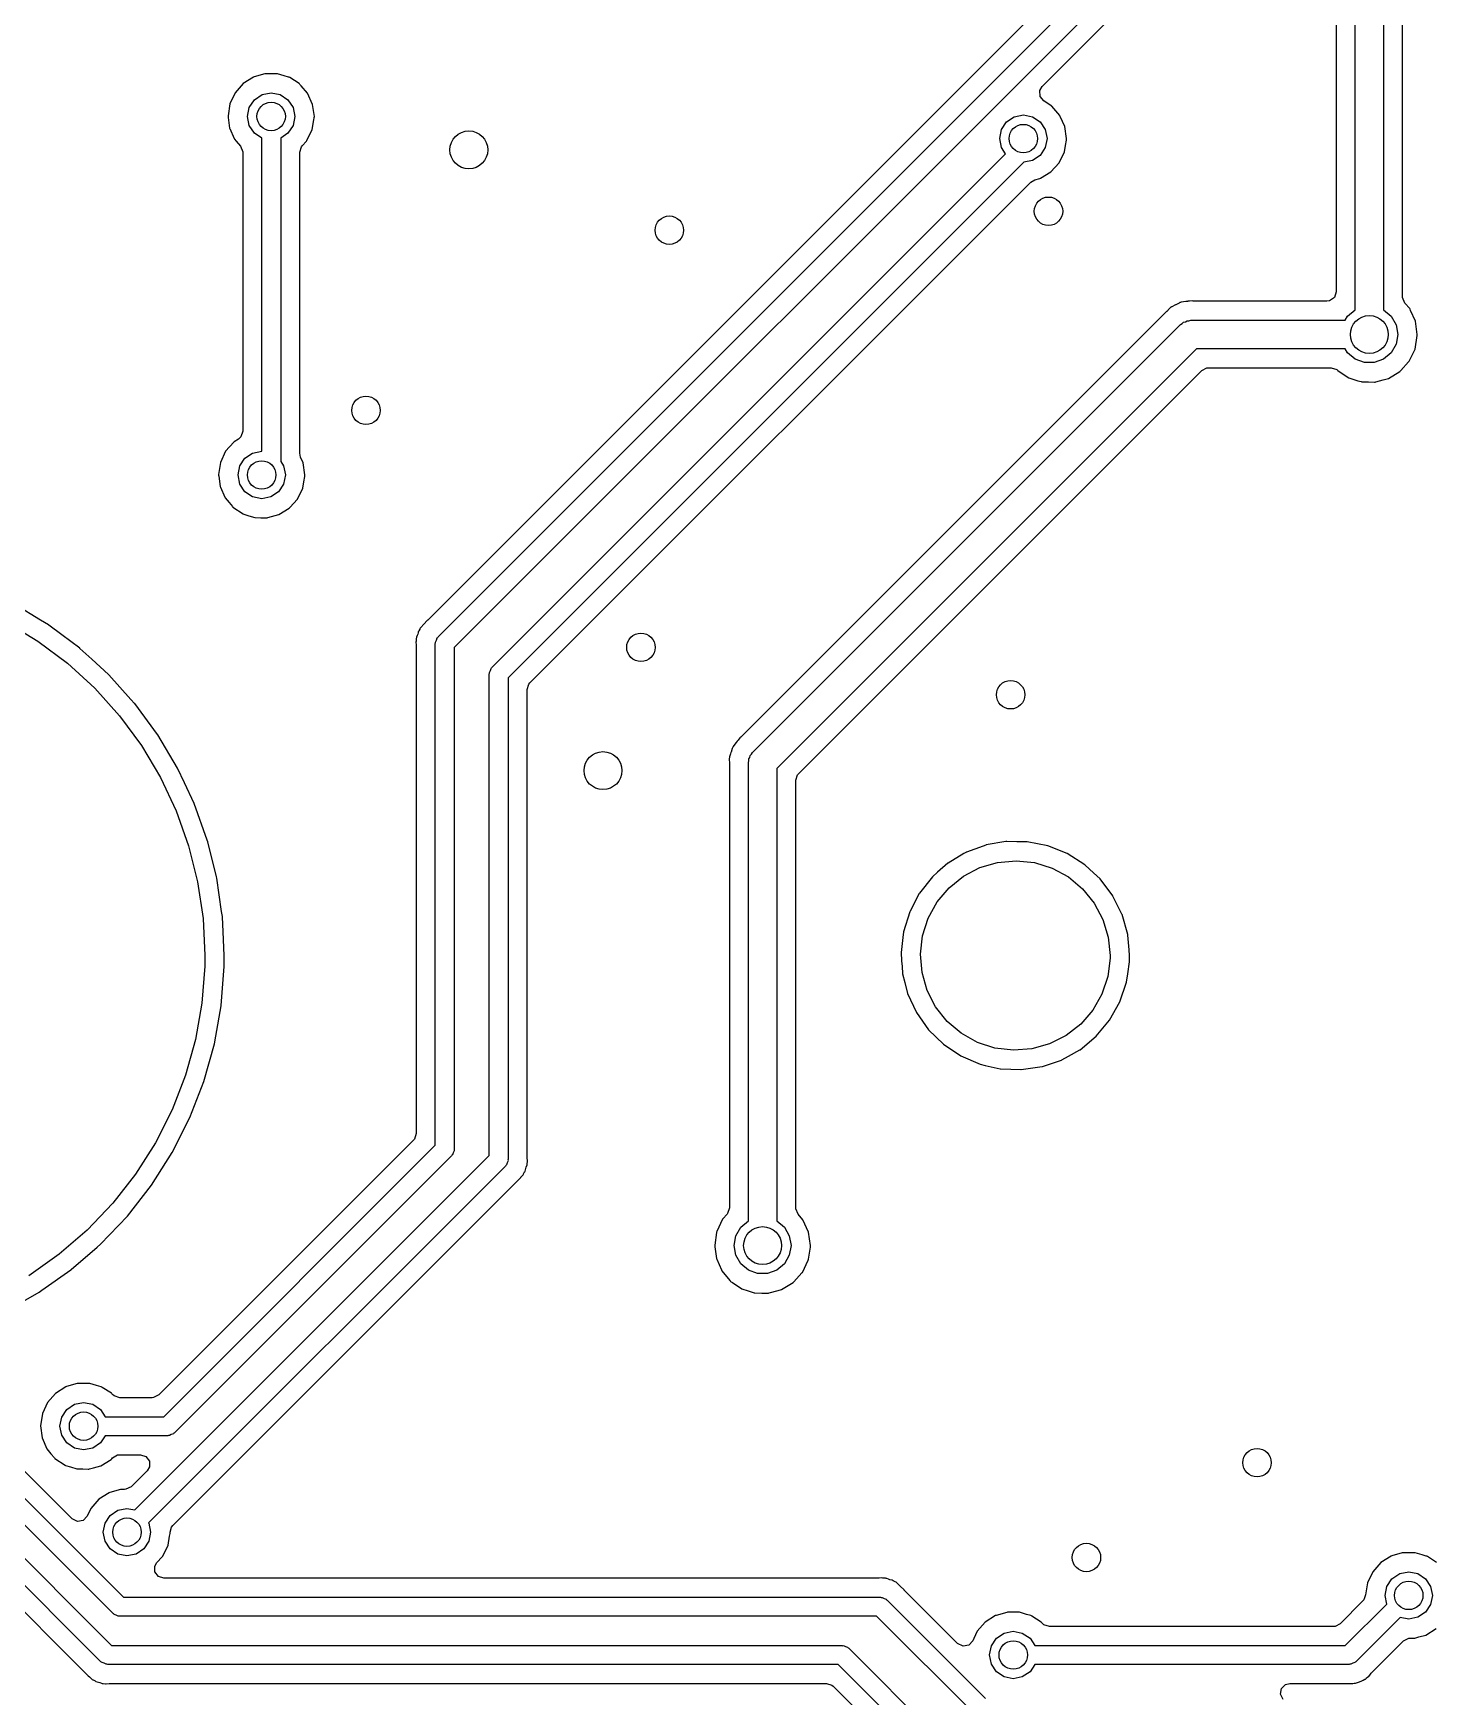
# Model space of a CAD drawing. Extents: x 0.04 to 2.01, y 0.04 to 5.04.
# Drawn here: x 0.618 to 1.199, y 2.222 to 2.912 of the extents above; entities that cross this region are included whole.
import ezdxf

# ---------------------------------------------------------------- set-up
doc = ezdxf.new("R2010")
doc.units = 0
doc.header["$MEASUREMENT"] = 0
doc.layers.add('BLACK', color=7, linetype='CONTINUOUS')

msp = doc.modelspace()

# ---------------------------------------------------------------- linework, layer by layer
at = {"layer": 'BLACK', "linetype": 'CONTINUOUS'}
for p, q in [((1.06461, 2.95177), (0.781746, 2.66891)), ((0.785838, 2.66184), (1.07449, 2.95049)), ((1.08006, 2.94492), (0.792559, 2.65742)), ((1.16672, 2.79763), (1.16672, 2.94304)), ((1.17853, 2.94549), (1.17853, 2.79763)), ((1.18642, 2.80302), (1.18642, 2.9436)), ((1.15882, 2.93816), (1.15882, 2.8051)), ((1.03674, 2.89044), (1.08146, 2.93516)), ((0.709486, 2.89439), (0.709219, 2.89431)), ((0.713837, 2.89563), (0.709486, 2.89439)), ((0.709486, 2.89439), (0.709486, 2.89439)), ((0.714104, 2.89571), (0.713837, 2.89563)), ((0.713837, 2.89563), (0.713837, 2.89563)), ((0.714381, 2.8957), (0.714104, 2.89571)), ((0.716167, 2.89569), (0.714381, 2.8957)), ((0.719184, 2.89567), (0.716167, 2.89569)), ((0.721984, 2.89484), (0.719184, 2.89567)), ((0.723785, 2.8943), (0.721984, 2.89484)), ((0.701559, 2.88779), (0.6994, 2.88319)), ((0.704922, 2.8916), (0.701559, 2.88779)), ((0.709219, 2.89431), (0.704922, 2.8916)), ((0.712769, 2.88705), (0.716535, 2.8878)), ((0.716535, 2.8878), (0.720302, 2.88705)), ((0.724051, 2.89422), (0.723785, 2.8943)), ((0.723785, 2.8943), (0.723785, 2.8943)), ((0.724284, 2.89407), (0.724051, 2.89422)), ((0.728082, 2.89161), (0.724284, 2.89407)), ((0.728315, 2.89146), (0.728082, 2.89161)), ((0.728082, 2.89161), (0.728082, 2.89161)), ((0.728496, 2.89125), (0.728315, 2.89146)), ((0.729026, 2.89063), (0.728496, 2.89125)), ((0.728496, 2.89125), (0.728496, 2.89125)), ((0.731631, 2.88761), (0.729026, 2.89063)), ((0.733734, 2.88298), (0.731631, 2.88761)), ((1.03573, 2.88869), (1.03674, 2.89044)), ((1.03586, 2.88629), (1.03573, 2.88869)), ((0.6994, 2.88319), (0.698618, 2.87817)), ((0.706693, 2.87795), (0.707442, 2.88172)), ((0.707442, 2.88172), (0.709576, 2.88491)), ((0.709576, 2.88491), (0.712769, 2.88705)), ((0.720302, 2.88705), (0.723495, 2.88491)), ((0.723495, 2.88491), (0.725629, 2.88172)), ((0.725629, 2.88172), (0.726378, 2.87795)), ((0.734454, 2.87795), (0.733734, 2.88298)), ((1.03738, 2.88441), (1.03586, 2.88629)), ((1.04047, 2.88241), (1.03738, 2.88441)), ((1.0407, 2.88226), (1.04047, 2.88241)), ((1.04047, 2.88241), (1.04047, 2.88241)), ((1.04402, 2.87841), (1.0407, 2.88226)), ((0.698618, 2.87817), (0.698654, 2.8779)), ((0.698654, 2.8779), (0.698654, 2.8779)), ((0.698654, 2.8779), (0.698704, 2.87751)), ((0.698704, 2.87751), (0.699277, 2.87313)), ((0.707442, 2.87419), (0.706693, 2.87795)), ((0.709576, 2.87099), (0.707442, 2.87419)), ((0.725629, 2.87419), (0.723495, 2.87099)), ((0.726378, 2.87795), (0.725629, 2.87419)), ((0.733606, 2.8725), (0.734275, 2.87648)), ((0.734275, 2.87648), (0.734424, 2.87737)), ((0.734424, 2.87737), (0.734449, 2.87751)), ((0.734424, 2.87737), (0.734424, 2.87737)), ((0.734449, 2.87751), (0.734454, 2.87795)), ((1.01983, 2.87252), (1.02196, 2.87572)), ((1.02196, 2.87572), (1.02515, 2.87785)), ((1.02515, 2.87785), (1.02892, 2.8786)), ((1.02892, 2.8786), (1.03269, 2.87785)), ((1.03269, 2.87785), (1.03588, 2.87572)), ((1.03588, 2.87572), (1.03801, 2.87252)), ((1.04413, 2.87816), (1.04402, 2.87841)), ((1.04422, 2.87795), (1.04413, 2.87816)), ((1.04413, 2.87816), (1.04413, 2.87816)), ((1.04612, 2.87379), (1.04422, 2.87795)), ((1.04684, 2.86876), (1.04612, 2.87379)), ((0.699277, 2.87313), (0.699389, 2.87288)), ((0.699389, 2.87288), (0.699389, 2.87288)), ((0.699389, 2.87288), (0.701203, 2.86876)), ((0.701203, 2.86876), (0.701323, 2.86848)), ((0.701323, 2.86848), (0.701994, 2.86769)), ((0.701994, 2.86769), (0.703791, 2.86555)), ((0.712598, 2.86897), (0.709576, 2.87099)), ((0.712598, 2.7389), (0.712598, 2.86897)), ((0.723495, 2.87099), (0.720472, 2.86897)), ((0.720472, 2.86897), (0.720472, 2.73465)), ((0.729374, 2.8657), (0.731204, 2.86773)), ((0.731204, 2.86773), (0.731391, 2.86793)), ((0.731204, 2.86773), (0.731204, 2.86773)), ((0.731391, 2.86793), (0.733606, 2.8725)), ((1.01908, 2.86876), (1.01983, 2.87252)), ((1.01983, 2.86499), (1.01908, 2.86876)), ((1.03801, 2.87252), (1.03876, 2.86876)), ((1.03876, 2.86876), (1.03801, 2.86499)), ((1.04642, 2.86589), (1.04681, 2.86817)), ((1.04681, 2.86817), (1.04683, 2.86832)), ((1.04681, 2.86817), (1.04681, 2.86817)), ((1.04683, 2.86832), (1.04684, 2.86876)), ((0.703791, 2.86555), (0.704695, 2.86332)), ((0.704695, 2.86332), (0.704705, 2.86304)), ((0.704705, 2.86304), (0.704705, 2.7472)), ((0.728366, 2.86309), (0.729111, 2.86538)), ((0.728366, 2.73808), (0.728366, 2.86309)), ((0.729111, 2.86538), (0.729374, 2.8657)), ((0.80824, 2.64924), (1.02149, 2.86249)), ((1.02149, 2.86249), (1.01983, 2.86499)), ((1.03588, 2.8618), (1.03269, 2.85966)), ((1.03801, 2.86499), (1.03588, 2.8618)), ((1.04377, 2.85874), (1.04599, 2.86331)), ((1.04599, 2.86331), (1.04642, 2.86589)), ((1.02908, 2.85895), (0.814961, 2.64483)), ((1.03269, 2.85966), (1.02908, 2.85895)), ((1.03604, 2.85231), (1.04037, 2.85497)), ((1.04037, 2.85497), (1.04377, 2.85874)), ((0.823996, 2.6427), (1.03197, 2.85067)), ((1.03197, 2.85067), (1.0337, 2.85168)), ((1.0337, 2.85168), (1.03577, 2.85224)), ((1.03577, 2.85224), (1.03604, 2.85231)), ((1.03577, 2.85224), (1.03577, 2.85224)), ((1.15882, 2.8051), (1.15808, 2.80281)), ((1.08963, 2.79822), (1.08851, 2.79701)), ((1.08985, 2.79846), (1.08963, 2.79822)), ((1.08963, 2.79822), (1.08963, 2.79822)), ((1.09007, 2.79858), (1.08985, 2.79846)), ((1.09012, 2.79861), (1.09007, 2.79858)), ((1.09017, 2.79866), (1.09012, 2.79861)), ((1.09023, 2.79872), (1.09017, 2.79866)), ((1.09038, 2.79885), (1.09023, 2.79872)), ((1.0906, 2.79895), (1.09038, 2.79885)), ((1.09207, 2.79966), (1.0906, 2.79895)), ((1.0906, 2.79895), (1.0906, 2.79895)), ((1.09224, 2.79974), (1.09207, 2.79966)), ((1.09361, 2.80048), (1.09224, 2.79974)), ((1.09389, 2.80064), (1.09361, 2.80048)), ((1.09361, 2.80048), (1.09361, 2.80048)), ((1.09419, 2.80069), (1.09389, 2.80064)), ((1.09425, 2.8007), (1.09419, 2.80069)), ((1.09452, 2.80084), (1.09425, 2.8007)), ((1.09639, 2.80106), (1.09452, 2.80084)), ((1.09657, 2.80108), (1.09639, 2.80106)), ((1.09712, 2.80117), (1.09657, 2.80108)), ((1.09728, 2.8012), (1.09712, 2.80117)), ((1.09712, 2.80117), (1.09712, 2.80117)), ((1.09744, 2.8012), (1.09728, 2.8012)), ((1.0976, 2.80121), (1.09744, 2.8012)), ((1.09783, 2.80123), (1.0976, 2.80121)), ((1.0976, 2.80121), (1.0976, 2.80121)), ((1.09798, 2.80125), (1.09783, 2.80123)), ((1.09908, 2.80138), (1.09798, 2.80125)), ((1.09944, 2.8013), (1.09908, 2.80138)), ((1.09949, 2.80129), (1.09944, 2.8013)), ((1.10031, 2.8012), (1.09949, 2.80129)), ((1.15493, 2.8012), (1.10031, 2.8012)), ((1.15613, 2.80139), (1.15493, 2.8012)), ((1.15808, 2.80281), (1.15613, 2.80139)), ((1.18643, 2.8027), (1.18642, 2.80302)), ((1.18737, 2.80048), (1.18643, 2.8027)), ((1.18939, 2.79813), (1.18737, 2.80048)), ((1.18951, 2.79787), (1.18939, 2.79813)), ((1.18973, 2.79738), (1.18951, 2.79787)), ((1.18951, 2.79787), (1.18951, 2.79787)), ((1.08841, 2.7969), (0.912199, 2.62069)), ((0.916446, 2.61377), (1.09425, 2.79158)), ((1.08851, 2.79701), (1.08841, 2.7969)), ((1.09425, 2.79158), (1.09492, 2.79197)), ((1.09492, 2.79197), (1.09547, 2.79252)), ((1.09547, 2.79252), (1.09622, 2.79272)), ((1.09622, 2.79272), (1.0969, 2.79311)), ((1.0969, 2.79311), (1.09767, 2.79311)), ((1.09767, 2.79311), (1.09843, 2.79331)), ((1.09843, 2.79331), (1.1626, 2.79331)), ((1.1626, 2.79331), (1.16357, 2.79499)), ((1.16357, 2.79499), (1.16672, 2.79763)), ((1.17853, 2.79763), (1.18167, 2.79499)), ((1.18167, 2.79499), (1.18372, 2.79144)), ((1.18372, 2.79144), (1.18443, 2.7874)), ((1.19173, 2.79299), (1.18973, 2.79738)), ((1.19253, 2.7874), (1.19173, 2.79299)), ((1.18443, 2.7874), (1.18372, 2.78336)), ((1.19159, 2.78135), (1.19252, 2.78692)), ((1.19252, 2.78692), (1.19253, 2.7874)), ((1.10087, 2.7815), (0.926528, 2.60715)), ((1.1626, 2.7815), (1.10087, 2.7815)), ((1.16357, 2.77981), (1.1626, 2.7815)), ((1.16672, 2.77717), (1.16357, 2.77981)), ((1.17057, 2.77577), (1.16672, 2.77717)), ((1.17853, 2.77717), (1.17467, 2.77577)), ((1.18167, 2.77981), (1.17853, 2.77717)), ((1.18372, 2.78336), (1.18167, 2.77981)), ((1.18913, 2.77627), (1.19159, 2.78135)), ((0.935563, 2.60502), (1.103, 2.77246)), ((1.103, 2.77246), (1.10515, 2.77355)), ((1.10515, 2.77355), (1.10576, 2.7736)), ((1.10576, 2.7736), (1.15676, 2.7736)), ((1.15676, 2.7736), (1.15905, 2.77286)), ((1.15905, 2.77286), (1.15922, 2.77272)), ((1.15922, 2.77272), (1.15935, 2.77256)), ((1.15935, 2.77256), (1.15958, 2.77241)), ((1.15958, 2.77241), (1.15958, 2.77241)), ((1.15958, 2.77241), (1.16007, 2.77208)), ((1.16007, 2.77208), (1.16405, 2.76943)), ((1.17467, 2.77577), (1.17057, 2.77577)), ((1.18053, 2.76913), (1.18534, 2.77208)), ((1.18534, 2.77208), (1.18563, 2.77241)), ((1.18563, 2.77241), (1.18894, 2.77606)), ((1.18894, 2.77606), (1.18913, 2.77627)), ((1.16405, 2.76943), (1.1679, 2.76823)), ((1.1679, 2.76823), (1.16917, 2.76783)), ((1.16917, 2.76783), (1.16917, 2.76783)), ((1.16917, 2.76783), (1.16944, 2.76775)), ((1.16944, 2.76775), (1.17226, 2.7677)), ((1.17226, 2.7677), (1.1748, 2.76765)), ((1.1748, 2.76765), (1.1748, 2.76765)), ((1.1748, 2.76765), (1.17508, 2.76765)), ((1.17508, 2.76765), (1.17535, 2.76772)), ((1.17535, 2.76772), (1.17831, 2.76853)), ((1.17535, 2.76772), (1.17535, 2.76772)), ((1.17831, 2.76853), (1.18053, 2.76913)), ((0.700985, 2.7427), (0.697622, 2.73889)), ((0.70122, 2.74285), (0.700985, 2.7427)), ((0.702887, 2.7439), (0.70122, 2.74285)), ((0.70396, 2.74491), (0.702887, 2.7439)), ((0.704705, 2.7472), (0.70396, 2.74491)), ((0.697622, 2.73889), (0.695463, 2.73429)), ((0.703505, 2.73282), (0.705639, 2.73601)), ((0.705639, 2.73601), (0.708832, 2.73815)), ((0.708832, 2.73815), (0.712598, 2.7389)), ((0.728716, 2.73646), (0.728366, 2.73808)), ((0.729797, 2.73408), (0.728716, 2.73646)), ((0.695463, 2.73429), (0.694681, 2.72927)), ((0.694681, 2.72927), (0.694717, 2.729)), ((0.694717, 2.729), (0.694767, 2.72862)), ((0.694717, 2.729), (0.694717, 2.729)), ((0.694767, 2.72862), (0.69534, 2.72424)), ((0.702756, 2.72906), (0.703505, 2.73282)), ((0.703505, 2.72529), (0.702756, 2.72906)), ((0.720472, 2.73465), (0.721692, 2.73282)), ((0.721692, 2.73282), (0.722441, 2.72906)), ((0.722441, 2.72906), (0.721692, 2.72529)), ((0.730517, 2.72906), (0.729797, 2.73408)), ((0.730487, 2.72847), (0.730512, 2.72862)), ((0.730512, 2.72862), (0.730517, 2.72906)), ((0.69534, 2.72424), (0.695452, 2.72398)), ((0.695452, 2.72398), (0.695452, 2.72398)), ((0.695452, 2.72398), (0.697274, 2.71984)), ((0.705639, 2.7221), (0.703505, 2.72529)), ((0.708832, 2.71996), (0.705639, 2.7221)), ((0.719558, 2.7221), (0.716365, 2.71996)), ((0.721692, 2.72529), (0.719558, 2.7221)), ((0.727454, 2.71904), (0.729669, 2.72361)), ((0.729669, 2.72361), (0.730102, 2.72618)), ((0.730102, 2.72618), (0.730487, 2.72847)), ((0.730487, 2.72847), (0.730487, 2.72847)), ((0.697274, 2.71984), (0.697386, 2.71959)), ((0.697386, 2.71959), (0.699021, 2.71764)), ((0.699021, 2.71764), (0.700476, 2.71591)), ((0.700476, 2.71591), (0.700476, 2.71591)), ((0.700476, 2.71591), (0.700655, 2.7157)), ((0.700655, 2.7157), (0.704884, 2.71288)), ((0.712598, 2.71921), (0.708832, 2.71996)), ((0.716365, 2.71996), (0.712598, 2.71921)), ((0.719715, 2.71261), (0.724044, 2.71527)), ((0.724044, 2.71527), (0.724432, 2.7157)), ((0.724432, 2.7157), (0.727267, 2.71883)), ((0.727267, 2.71883), (0.727454, 2.71904)), ((0.727267, 2.71883), (0.727267, 2.71883)), ((0.704884, 2.71288), (0.705149, 2.7128)), ((0.705149, 2.7128), (0.705149, 2.7128)), ((0.705149, 2.7128), (0.707309, 2.71212)), ((0.707309, 2.71212), (0.709734, 2.71137)), ((0.709734, 2.71137), (0.712273, 2.71132)), ((0.712273, 2.71132), (0.714536, 2.71128)), ((0.714536, 2.71128), (0.714536, 2.71128)), ((0.714536, 2.71128), (0.714813, 2.71127)), ((0.714813, 2.71127), (0.715081, 2.71135)), ((0.715081, 2.71135), (0.716726, 2.7118)), ((0.715081, 2.71135), (0.715081, 2.71135)), ((0.716726, 2.7118), (0.719715, 2.71261)), ((0.620738, 2.66882), (0.610328, 2.67512)), ((0.606398, 2.66805), (0.619558, 2.66008)), ((0.624084, 2.66679), (0.620738, 2.66882)), ((0.62416, 2.66674), (0.624084, 2.66679)), ((0.629647, 2.66263), (0.62416, 2.66674)), ((0.62416, 2.66674), (0.62416, 2.66674)), ((0.779378, 2.6665), (0.779243, 2.66634)), ((0.779478, 2.66664), (0.779378, 2.6665)), ((0.780021, 2.66719), (0.779478, 2.66664)), ((0.780122, 2.66729), (0.780021, 2.66719)), ((0.781201, 2.66845), (0.780122, 2.66729)), ((0.781446, 2.66872), (0.781201, 2.66845)), ((0.781623, 2.6688), (0.781446, 2.66872)), ((0.781746, 2.66891), (0.781623, 2.6688)), ((0.619558, 2.66008), (0.631878, 2.65087)), ((0.637037, 2.6571), (0.629647, 2.66263)), ((0.776686, 2.66), (0.776601, 2.65964)), ((0.776601, 2.65964), (0.776747, 2.65857)), ((0.776791, 2.6609), (0.776686, 2.66)), ((0.776816, 2.66139), (0.776791, 2.66115)), ((0.776791, 2.66115), (0.776791, 2.6609)), ((0.776918, 2.66165), (0.776816, 2.66139)), ((0.777204, 2.66237), (0.776918, 2.66165)), ((0.777376, 2.66291), (0.777204, 2.66237)), ((0.777535, 2.66358), (0.777376, 2.66291)), ((0.777618, 2.66393), (0.777535, 2.66358)), ((0.777822, 2.66423), (0.777618, 2.66393)), ((0.777875, 2.66431), (0.777822, 2.66423)), ((0.777822, 2.66423), (0.777822, 2.66423)), ((0.778281, 2.66507), (0.777875, 2.66431)), ((0.778315, 2.66515), (0.778281, 2.66507)), ((0.778449, 2.66549), (0.778315, 2.66515)), ((0.778315, 2.66515), (0.778315, 2.66515)), ((0.779243, 2.66634), (0.778449, 2.66549)), ((0.784734, 2.65967), (0.785152, 2.66049)), ((0.784783, 2.65936), (0.784734, 2.65967)), ((0.785152, 2.66049), (0.785437, 2.66137)), ((0.785437, 2.66137), (0.785694, 2.66156)), ((0.785694, 2.66156), (0.785838, 2.66184)), ((0.637107, 2.65704), (0.637037, 2.6571)), ((0.642041, 2.65253), (0.637107, 2.65704)), ((0.637107, 2.65704), (0.637107, 2.65704)), ((0.776747, 2.65857), (0.776756, 2.6585)), ((0.776756, 2.6585), (0.776791, 2.65798)), ((0.776791, 2.65798), (0.776791, 2.45557)), ((0.784685, 2.65906), (0.784783, 2.65936)), ((0.784685, 2.45069), (0.784685, 2.65906)), ((0.792559, 2.65742), (0.792559, 2.44906)), ((0.631878, 2.65087), (0.643239, 2.64049)), ((0.648982, 2.6462), (0.642041, 2.65253)), ((0.649046, 2.64613), (0.648982, 2.6462)), ((0.658271, 2.63588), (0.649046, 2.64613)), ((0.807087, 2.64646), (0.807185, 2.64676)), ((0.807087, 2.44651), (0.807087, 2.64646)), ((0.807135, 2.64707), (0.807554, 2.64789)), ((0.807185, 2.64676), (0.807135, 2.64707)), ((0.807554, 2.64789), (0.807839, 2.64877)), ((0.807839, 2.64877), (0.808096, 2.64896)), ((0.808096, 2.64896), (0.80824, 2.64924)), ((0.643239, 2.64049), (0.653535, 2.62906)), ((0.814961, 2.64483), (0.814961, 2.44488)), ((0.822854, 2.63994), (0.823599, 2.64223)), ((0.822854, 2.44596), (0.822854, 2.63994)), ((0.823599, 2.64223), (0.823996, 2.6427)), ((0.659806, 2.63417), (0.658271, 2.63588)), ((0.659863, 2.6341), (0.659806, 2.63417)), ((0.669256, 2.62136), (0.659863, 2.6341)), ((0.653535, 2.62906), (0.662665, 2.61668)), ((0.669406, 2.62115), (0.669256, 2.62136)), ((0.677689, 2.60726), (0.669406, 2.62115)), ((0.910054, 2.61855), (0.909636, 2.61796)), ((0.910167, 2.61866), (0.910054, 2.61855)), ((0.910272, 2.61878), (0.910167, 2.61866)), ((0.910426, 2.61896), (0.910272, 2.61878)), ((0.910272, 2.61878), (0.910272, 2.61878)), ((0.911207, 2.61995), (0.910426, 2.61896)), ((0.911477, 2.62012), (0.911207, 2.61995)), ((0.911557, 2.62017), (0.911477, 2.62012)), ((0.911477, 2.62012), (0.911477, 2.62012)), ((0.912199, 2.62069), (0.911557, 2.62017)), ((0.662665, 2.61668), (0.670543, 2.60346)), ((0.906815, 2.6116), (0.906742, 2.61135)), ((0.906742, 2.61135), (0.906755, 2.61103)), ((0.90682, 2.61165), (0.906815, 2.6116)), ((0.906823, 2.61172), (0.90682, 2.61165)), ((0.90684, 2.612), (0.906823, 2.6118)), ((0.906823, 2.6118), (0.906823, 2.61172)), ((0.907307, 2.61333), (0.90684, 2.612)), ((0.907463, 2.61378), (0.907307, 2.61333)), ((0.90752, 2.61395), (0.907463, 2.61378)), ((0.907966, 2.61544), (0.90752, 2.61395)), ((0.908059, 2.61575), (0.907966, 2.61544)), ((0.908236, 2.616), (0.908059, 2.61575)), ((0.908261, 2.61605), (0.908236, 2.616)), ((0.908363, 2.61634), (0.908261, 2.61605)), ((0.909526, 2.61781), (0.908363, 2.61634)), ((0.909636, 2.61796), (0.909526, 2.61781)), ((0.914918, 2.61113), (0.915306, 2.6118)), ((0.915306, 2.6118), (0.915508, 2.61255)), ((0.915508, 2.61255), (0.916057, 2.6131)), ((0.916057, 2.6131), (0.916446, 2.61377)), ((0.680537, 2.60121), (0.677689, 2.60726)), ((0.906755, 2.61103), (0.90682, 2.60938)), ((0.90682, 2.60938), (0.906823, 2.60923)), ((0.906823, 2.60923), (0.906823, 2.42467)), ((0.914717, 2.6096), (0.914918, 2.61035)), ((0.914717, 2.41928), (0.914717, 2.6096)), ((0.914918, 2.61035), (0.914918, 2.61113)), ((0.926528, 2.60715), (0.926528, 2.41928)), ((0.934421, 2.60227), (0.935166, 2.60456)), ((0.935166, 2.60456), (0.935563, 2.60502)), ((0.670543, 2.60346), (0.677094, 2.58954)), ((0.684536, 2.59271), (0.680537, 2.60121)), ((0.934421, 2.42468), (0.934421, 2.60227)), ((0.684576, 2.59262), (0.684536, 2.59271)), ((0.684536, 2.59271), (0.684536, 2.59271)), ((0.690003, 2.57738), (0.684576, 2.59262)), ((0.677094, 2.58954), (0.682255, 2.57504)), ((0.690164, 2.57674), (0.690003, 2.57738)), ((0.693788, 2.5622), (0.690164, 2.57674)), ((1.02169, 2.57682), (1.01348, 2.57541)), ((1.02187, 2.57685), (1.02169, 2.57682)), ((1.02169, 2.57682), (1.02169, 2.57682)), ((1.02204, 2.57685), (1.02187, 2.57685)), ((1.02205, 2.57685), (1.02204, 2.57685)), ((1.02627, 2.57679), (1.02205, 2.57685)), ((1.03055, 2.57673), (1.02627, 2.57679)), ((1.03907, 2.57504), (1.03055, 2.57673)), ((0.682255, 2.57504), (0.685977, 2.56012)), ((1.00423, 2.57182), (0.997691, 2.56793)), ((1.005, 2.57228), (1.00423, 2.57182)), ((1.00516, 2.57237), (1.005, 2.57228)), ((1.005, 2.57228), (1.005, 2.57228)), ((1.00532, 2.57243), (1.00516, 2.57237)), ((1.01221, 2.57497), (1.00532, 2.57243)), ((1.00532, 2.57243), (1.00532, 2.57243)), ((1.01331, 2.57538), (1.01221, 2.57497)), ((1.01348, 2.57541), (1.01331, 2.57538)), ((1.01348, 2.57541), (1.01348, 2.57541)), ((1.04714, 2.57182), (1.03907, 2.57504)), ((1.05449, 2.56719), (1.04714, 2.57182)), ((0.993309, 2.56409), (0.99116, 2.5622)), ((0.997556, 2.56781), (0.993309, 2.56409)), ((0.997691, 2.56793), (0.997556, 2.56781)), ((0.997556, 2.56781), (0.997556, 2.56781)), ((1.00403, 2.56247), (1.01084, 2.56603)), ((1.01084, 2.56603), (1.01821, 2.5682)), ((1.01821, 2.5682), (1.02587, 2.5689)), ((1.02587, 2.5689), (1.03351, 2.56809)), ((1.03351, 2.56809), (1.04085, 2.56582)), ((1.04085, 2.56582), (1.04761, 2.56217)), ((1.05462, 2.56706), (1.05449, 2.56719)), ((1.05809, 2.56386), (1.05462, 2.56706)), ((1.05462, 2.56706), (1.05462, 2.56706)), ((1.06086, 2.56129), (1.05809, 2.56386)), ((0.685977, 2.56012), (0.688225, 2.54489)), ((0.693916, 2.56169), (0.693788, 2.5622)), ((0.69393, 2.56159), (0.693916, 2.56169)), ((0.69596, 2.54785), (0.69393, 2.56159)), ((0.69393, 2.56159), (0.69393, 2.56159)), ((0.99116, 2.5622), (0.985782, 2.55538)), ((0.993106, 2.55177), (0.998045, 2.55766)), ((0.998045, 2.55766), (1.00403, 2.56247)), ((1.04761, 2.56217), (1.05353, 2.55727)), ((1.05353, 2.55727), (1.05838, 2.55131)), ((1.06606, 2.55433), (1.06086, 2.56129)), ((0.985699, 2.55522), (0.981891, 2.54798)), ((0.985782, 2.55538), (0.985699, 2.55522)), ((0.989404, 2.54504), (0.993106, 2.55177)), ((1.05838, 2.55131), (1.06199, 2.54453)), ((1.06614, 2.55417), (1.06606, 2.55433)), ((1.06983, 2.5467), (1.06614, 2.55417)), ((0.688225, 2.54489), (0.688976, 2.52953)), ((0.696279, 2.54568), (0.69596, 2.54785)), ((0.696284, 2.54559), (0.696279, 2.54568)), ((0.696587, 2.5394), (0.696284, 2.54559)), ((0.696284, 2.54559), (0.696284, 2.54559)), ((0.981737, 2.54769), (0.979162, 2.5394)), ((0.981891, 2.54798), (0.981737, 2.54769)), ((0.987081, 2.53771), (0.989404, 2.54504)), ((1.06199, 2.54453), (1.06421, 2.53717)), ((1.0699, 2.54654), (1.06983, 2.5467)), ((1.06983, 2.5467), (1.06983, 2.5467)), ((1.07226, 2.53818), (1.0699, 2.54654)), ((0.69707, 2.52953), (0.696587, 2.5394)), ((0.979017, 2.53818), (0.978141, 2.53077)), ((0.979141, 2.53922), (0.979017, 2.53818)), ((0.979162, 2.5394), (0.979141, 2.53922)), ((0.979141, 2.53922), (0.979141, 2.53922)), ((0.986224, 2.53008), (0.987081, 2.53771)), ((1.06421, 2.53717), (1.06496, 2.52953)), ((1.07228, 2.538), (1.07226, 2.53818)), ((1.07284, 2.53184), (1.07228, 2.538)), ((0.688976, 2.52953), (0.688915, 2.52513)), ((0.697005, 2.5249), (0.69707, 2.52953)), ((0.978141, 2.53077), (0.978363, 2.52737)), ((0.986867, 2.52242), (0.986224, 2.53008)), ((1.06495, 2.52843), (1.06398, 2.52081)), ((1.06496, 2.52953), (1.06495, 2.52843)), ((1.07306, 2.52953), (1.07284, 2.53184)), ((1.07299, 2.52704), (1.07306, 2.52953)), ((0.688915, 2.52513), (0.687735, 2.50979)), ((0.695764, 2.50878), (0.697005, 2.5249)), ((0.978363, 2.52737), (0.978521, 2.52497)), ((0.978521, 2.52497), (0.978709, 2.5221)), ((0.978709, 2.5221), (0.978753, 2.52193)), ((0.978753, 2.52193), (0.978753, 2.52193)), ((0.978753, 2.52193), (0.97968, 2.51828)), ((0.988985, 2.51503), (0.986867, 2.52242)), ((1.07175, 2.51845), (1.07225, 2.52193)), ((1.07225, 2.52193), (1.07298, 2.52693)), ((1.07298, 2.52693), (1.07299, 2.52704)), ((1.07298, 2.52693), (1.07298, 2.52693)), ((0.97968, 2.51828), (0.980847, 2.51368)), ((0.992497, 2.5082), (0.988985, 2.51503)), ((1.06398, 2.52081), (1.06156, 2.51351)), ((1.06895, 2.51022), (1.07175, 2.51845)), ((0.687735, 2.50979), (0.685063, 2.49464)), ((0.693505, 2.49596), (0.695747, 2.50868)), ((0.695747, 2.50868), (0.695764, 2.50878)), ((0.695747, 2.50868), (0.695747, 2.50868)), ((0.980847, 2.51368), (0.984484, 2.50579)), ((0.99727, 2.50218), (0.992497, 2.5082)), ((1.06156, 2.51351), (1.05776, 2.50683)), ((1.06471, 2.50264), (1.06895, 2.51022)), ((0.984484, 2.50579), (0.989497, 2.4987)), ((1.00312, 2.4972), (0.99727, 2.50218)), ((1.05274, 2.50102), (1.04669, 2.49629)), ((1.05776, 2.50683), (1.05274, 2.50102)), ((1.05915, 2.49596), (1.06471, 2.50264)), ((0.685063, 2.49464), (0.680925, 2.47982)), ((0.692955, 2.49284), (0.693505, 2.49596)), ((0.989497, 2.4987), (0.995719, 2.49264)), ((1.00983, 2.49345), (1.00312, 2.4972)), ((1.04669, 2.49629), (1.03983, 2.49282)), ((1.05248, 2.49041), (1.05915, 2.49596)), ((0.688605, 2.47726), (0.692955, 2.49284)), ((0.995719, 2.49264), (1.00294, 2.48781)), ((1.00294, 2.48781), (1.01092, 2.48438)), ((1.01714, 2.49108), (1.00983, 2.49345)), ((1.02477, 2.49017), (1.01714, 2.49108)), ((1.03243, 2.49076), (1.02477, 2.49017)), ((1.03983, 2.49282), (1.03243, 2.49076)), ((1.0449, 2.48616), (1.04771, 2.48774)), ((1.04771, 2.48774), (1.05232, 2.49032)), ((1.05232, 2.49032), (1.05248, 2.49041)), ((1.01092, 2.48438), (1.01311, 2.48389)), ((1.01311, 2.48389), (1.01922, 2.48251)), ((1.01922, 2.48251), (1.01922, 2.48251)), ((1.01922, 2.48251), (1.01939, 2.48247)), ((1.01939, 2.48247), (1.02373, 2.4823)), ((1.02373, 2.4823), (1.0279, 2.48213)), ((1.0279, 2.48213), (1.0279, 2.48213)), ((1.0279, 2.48213), (1.02807, 2.48213)), ((1.02807, 2.48213), (1.03667, 2.48337)), ((1.03667, 2.48337), (1.03684, 2.48343)), ((1.03684, 2.48343), (1.04473, 2.48611)), ((1.03684, 2.48343), (1.03684, 2.48343)), ((1.04473, 2.48611), (1.0449, 2.48616)), ((0.680925, 2.47982), (0.675361, 2.46547)), ((0.682755, 2.46218), (0.688605, 2.47726)), ((0.675361, 2.46547), (0.668424, 2.45174)), ((0.675461, 2.44774), (0.682755, 2.46218)), ((0.77565, 2.45281), (0.669863, 2.34703)), ((0.776047, 2.45328), (0.77565, 2.45281)), ((0.776791, 2.45557), (0.776047, 2.45328)), ((0.659833, 2.29926), (0.807087, 2.44651)), ((0.668424, 2.45174), (0.66018, 2.43875)), ((0.666794, 2.43409), (0.675461, 2.44774)), ((0.671991, 2.33799), (0.784685, 2.45069)), ((0.791406, 2.44627), (0.676406, 2.33127)), ((0.79155, 2.44655), (0.791406, 2.44627)), ((0.791807, 2.44674), (0.79155, 2.44655)), ((0.792092, 2.44762), (0.791807, 2.44674)), ((0.792511, 2.44844), (0.792092, 2.44762)), ((0.792559, 2.44906), (0.792461, 2.44875)), ((0.792461, 2.44875), (0.792511, 2.44844)), ((0.82289, 2.44543), (0.822854, 2.44596)), ((0.823045, 2.44429), (0.82289, 2.44543)), ((0.66018, 2.43875), (0.650708, 2.42663)), ((0.813808, 2.4421), (0.665642, 2.29393)), ((0.813952, 2.44238), (0.813808, 2.4421)), ((0.814209, 2.44257), (0.813952, 2.44238)), ((0.814494, 2.44344), (0.814209, 2.44257)), ((0.814912, 2.44427), (0.814494, 2.44344)), ((0.814961, 2.44488), (0.814862, 2.44458)), ((0.814862, 2.44458), (0.814912, 2.44427)), ((0.821197, 2.43845), (0.82133, 2.43878)), ((0.82133, 2.43878), (0.821365, 2.43887)), ((0.821365, 2.43887), (0.821771, 2.43963)), ((0.821771, 2.43963), (0.821824, 2.43971)), ((0.821824, 2.43971), (0.822027, 2.44001)), ((0.821824, 2.43971), (0.821824, 2.43971)), ((0.822027, 2.44001), (0.822269, 2.44103)), ((0.822269, 2.44103), (0.822441, 2.44157)), ((0.822441, 2.44157), (0.82283, 2.44254)), ((0.82283, 2.44254), (0.822854, 2.44279)), ((0.822854, 2.44303), (0.82296, 2.44393)), ((0.822854, 2.44279), (0.822854, 2.44303)), ((0.82296, 2.44393), (0.822962, 2.44394)), ((0.822962, 2.44394), (0.823045, 2.44429)), ((0.656834, 2.42134), (0.666794, 2.43409)), ((0.675679, 2.29281), (0.8179, 2.43503)), ((0.8179, 2.43503), (0.818023, 2.43513)), ((0.818023, 2.43513), (0.8182, 2.43522)), ((0.8182, 2.43522), (0.819523, 2.43665)), ((0.819523, 2.43665), (0.819625, 2.43675)), ((0.819625, 2.43675), (0.820167, 2.43729)), ((0.820167, 2.43729), (0.820267, 2.43744)), ((0.820267, 2.43744), (0.820403, 2.43759)), ((0.820403, 2.43759), (0.820952, 2.43819)), ((0.820952, 2.43819), (0.821197, 2.43845)), ((0.650708, 2.42663), (0.640098, 2.41548)), ((0.906823, 2.42467), (0.906078, 2.42238)), ((0.934435, 2.42435), (0.934421, 2.42468)), ((0.645679, 2.40962), (0.656834, 2.42134)), ((0.903983, 2.41998), (0.901585, 2.41488)), ((0.904167, 2.42019), (0.903983, 2.41998)), ((0.905847, 2.42209), (0.904167, 2.42019)), ((0.904167, 2.42019), (0.904167, 2.42019)), ((0.906078, 2.42238), (0.905847, 2.42209)), ((0.911574, 2.41665), (0.914717, 2.41928)), ((0.926528, 2.41928), (0.92967, 2.41665)), ((0.935366, 2.42213), (0.934435, 2.42435)), ((0.937393, 2.41978), (0.935366, 2.42213)), ((0.939729, 2.41464), (0.937393, 2.41978)), ((0.640098, 2.41548), (0.628451, 2.40543)), ((0.901518, 2.41445), (0.900716, 2.4093)), ((0.901542, 2.4146), (0.901518, 2.41445)), ((0.901585, 2.41488), (0.901542, 2.4146)), ((0.901542, 2.4146), (0.901542, 2.4146)), ((0.908811, 2.40906), (0.909523, 2.41309)), ((0.909523, 2.41309), (0.911574, 2.41665)), ((0.92967, 2.41665), (0.931721, 2.41309)), ((0.931721, 2.41309), (0.932433, 2.40906)), ((0.940529, 2.40906), (0.939729, 2.41464)), ((0.628451, 2.40543), (0.615878, 2.39656)), ((0.633505, 2.39912), (0.644284, 2.40842)), ((0.644284, 2.40842), (0.645679, 2.40962)), ((0.900716, 2.4093), (0.900752, 2.40902)), ((0.900752, 2.40902), (0.900812, 2.40857)), ((0.900752, 2.40902), (0.900752, 2.40902)), ((0.900812, 2.40857), (0.901448, 2.4037)), ((0.909523, 2.40502), (0.908811, 2.40906)), ((0.911574, 2.40146), (0.909523, 2.40502)), ((0.931721, 2.40502), (0.92967, 2.40146)), ((0.932433, 2.40906), (0.931721, 2.40502)), ((0.93966, 2.40344), (0.940499, 2.40842)), ((0.940499, 2.40842), (0.940523, 2.40857)), ((0.940499, 2.40842), (0.940499, 2.40842)), ((0.940523, 2.40857), (0.940529, 2.40906)), ((0.621291, 2.39049), (0.633355, 2.399)), ((0.633355, 2.399), (0.633356, 2.399)), ((0.633356, 2.399), (0.633433, 2.39905)), ((0.633433, 2.39905), (0.633505, 2.39912)), ((0.633505, 2.39912), (0.633505, 2.39912)), ((0.901448, 2.4037), (0.90156, 2.40345)), ((0.90156, 2.40345), (0.90156, 2.40345)), ((0.90156, 2.40345), (0.903517, 2.399)), ((0.903517, 2.399), (0.903721, 2.39854)), ((0.903721, 2.39854), (0.904236, 2.39792)), ((0.904236, 2.39792), (0.907174, 2.39443)), ((0.914717, 2.39883), (0.911574, 2.40146)), ((0.918571, 2.39742), (0.914717, 2.39883)), ((0.922673, 2.39742), (0.918571, 2.39742)), ((0.926528, 2.39883), (0.922673, 2.39742)), ((0.92967, 2.40146), (0.926528, 2.39883)), ((0.93363, 2.39406), (0.93694, 2.39772)), ((0.93694, 2.39772), (0.937126, 2.39792)), ((0.937126, 2.39792), (0.939587, 2.403)), ((0.939587, 2.403), (0.93966, 2.40344)), ((0.620215, 2.38973), (0.621291, 2.39049)), ((0.907174, 2.39443), (0.907175, 2.39443)), ((0.907175, 2.39443), (0.907353, 2.39421)), ((0.907353, 2.39421), (0.907584, 2.39406)), ((0.907584, 2.39406), (0.907584, 2.39406)), ((0.907584, 2.39406), (0.908069, 2.39374)), ((0.908069, 2.39374), (0.912052, 2.39109)), ((0.912052, 2.39109), (0.914687, 2.39026)), ((0.914687, 2.39026), (0.917174, 2.38949)), ((0.923351, 2.38937), (0.927119, 2.3904)), ((0.927119, 2.3904), (0.928528, 2.39079)), ((0.928528, 2.39079), (0.933338, 2.39374)), ((0.933338, 2.39374), (0.93363, 2.39406)), ((0.606149, 2.38174), (0.620215, 2.38973)), ((0.917174, 2.38949), (0.917174, 2.38949)), ((0.917174, 2.38949), (0.917439, 2.3894)), ((0.917439, 2.3894), (0.920261, 2.38935)), ((0.920261, 2.38935), (0.922805, 2.38931)), ((0.922805, 2.38931), (0.922805, 2.38931)), ((0.922805, 2.38931), (0.923083, 2.3893)), ((0.923083, 2.3893), (0.92335, 2.38937)), ((0.92335, 2.38937), (0.923351, 2.38937)), ((0.631305, 2.35041), (0.627009, 2.3477)), ((0.631572, 2.35049), (0.631305, 2.35041)), ((0.635923, 2.35173), (0.631572, 2.35049)), ((0.631572, 2.35049), (0.631572, 2.35049)), ((0.63619, 2.35181), (0.635923, 2.35173)), ((0.635923, 2.35173), (0.635923, 2.35173)), ((0.636468, 2.35181), (0.63619, 2.35181)), ((0.638254, 2.3518), (0.636468, 2.35181)), ((0.641271, 2.35178), (0.638254, 2.3518)), ((0.643923, 2.35098), (0.641271, 2.35178)), ((0.645872, 2.3504), (0.643923, 2.35098)), ((0.646138, 2.35032), (0.645872, 2.3504)), ((0.645872, 2.3504), (0.645872, 2.3504)), ((0.646371, 2.35017), (0.646138, 2.35032)), ((0.650168, 2.34771), (0.646371, 2.35017)), ((0.574406, 2.34384), (0.655253, 2.26299)), ((0.633845, 2.29556), (0.581477, 2.34793)), ((0.623646, 2.34389), (0.621486, 2.33929)), ((0.627009, 2.3477), (0.623646, 2.34389)), ((0.631662, 2.34101), (0.634855, 2.34315)), ((0.634855, 2.34315), (0.638622, 2.3439)), ((0.638622, 2.3439), (0.642389, 2.34315)), ((0.642389, 2.34315), (0.645582, 2.34101)), ((0.650401, 2.34756), (0.650168, 2.34771)), ((0.650168, 2.34771), (0.650168, 2.34771)), ((0.650676, 2.34724), (0.650401, 2.34756)), ((0.651338, 2.34663), (0.650676, 2.34724)), ((0.653629, 2.34589), (0.651338, 2.34663)), ((0.667107, 2.34589), (0.653629, 2.34589)), ((0.667717, 2.34593), (0.667107, 2.34589)), ((0.669863, 2.34703), (0.667717, 2.34593)), ((0.650838, 2.25627), (0.569991, 2.33712)), ((0.621486, 2.33929), (0.620705, 2.33427)), ((0.62878, 2.33406), (0.629529, 2.33782)), ((0.629529, 2.33782), (0.631662, 2.34101)), ((0.645582, 2.34101), (0.647601, 2.33799)), ((0.647601, 2.33799), (0.671991, 2.33799)), ((0.620705, 2.33427), (0.621364, 2.32924)), ((0.621364, 2.32924), (0.62341, 2.32459)), ((0.629529, 2.33029), (0.62878, 2.33406)), ((0.631662, 2.3271), (0.629529, 2.33029)), ((0.647601, 2.33012), (0.645582, 2.3271)), ((0.673622, 2.33012), (0.647601, 2.33012)), ((0.673924, 2.33022), (0.673622, 2.33012)), ((0.674238, 2.33017), (0.673924, 2.33022)), ((0.675059, 2.33059), (0.674238, 2.33017)), ((0.675936, 2.33087), (0.675059, 2.33059)), ((0.676123, 2.33113), (0.675936, 2.33087)), ((0.676406, 2.33127), (0.676123, 2.33113)), ((0.566406, 2.32684), (0.650253, 2.24299)), ((0.62341, 2.32459), (0.625044, 2.32264)), ((0.625044, 2.32264), (0.6265, 2.32091)), ((0.634855, 2.32496), (0.631662, 2.3271)), ((0.638622, 2.32421), (0.634855, 2.32496)), ((0.642389, 2.32496), (0.638622, 2.32421)), ((0.645582, 2.3271), (0.642389, 2.32496)), ((0.650678, 2.32094), (0.652767, 2.32214)), ((0.652767, 2.32214), (0.653567, 2.32222)), ((0.653567, 2.32222), (0.662225, 2.32222)), ((0.662225, 2.32222), (0.664516, 2.32148)), ((0.664516, 2.32148), (0.665932, 2.31953)), ((0.645838, 2.23627), (0.561991, 2.32012)), ((0.6265, 2.32091), (0.6265, 2.32091)), ((0.6265, 2.32091), (0.626679, 2.3207)), ((0.626679, 2.3207), (0.630908, 2.31788)), ((0.630908, 2.31788), (0.631173, 2.3178)), ((0.631173, 2.3178), (0.631173, 2.3178)), ((0.631173, 2.3178), (0.633159, 2.31718)), ((0.633159, 2.31718), (0.635757, 2.31637)), ((0.635757, 2.31637), (0.638297, 2.31632)), ((0.638297, 2.31632), (0.640559, 2.31628)), ((0.640559, 2.31628), (0.640559, 2.31628)), ((0.640559, 2.31628), (0.640837, 2.31627)), ((0.640837, 2.31627), (0.641105, 2.31635)), ((0.641105, 2.31635), (0.642749, 2.3168)), ((0.641105, 2.31635), (0.641105, 2.31635)), ((0.642749, 2.3168), (0.645738, 2.31761)), ((0.645738, 2.31761), (0.650068, 2.32027)), ((0.650068, 2.32027), (0.650317, 2.32054)), ((0.650317, 2.32054), (0.650678, 2.32094)), ((0.664981, 2.31557), (0.658352, 2.30894)), ((0.665932, 2.31712), (0.664981, 2.31557)), ((0.665932, 2.31953), (0.665932, 2.31712)), ((0.559863, 2.31108), (0.638767, 2.23218)), ((0.653923, 2.30773), (0.649572, 2.30649)), ((0.65419, 2.30781), (0.653923, 2.30773)), ((0.653923, 2.30773), (0.653923, 2.30773)), ((0.654468, 2.30781), (0.65419, 2.30781)), ((0.655572, 2.3078), (0.654468, 2.30781)), ((0.654468, 2.30781), (0.654468, 2.30781)), ((0.656205, 2.30785), (0.655572, 2.3078)), ((0.658352, 2.30894), (0.656205, 2.30785)), ((0.645009, 2.3037), (0.641646, 2.29989)), ((0.649305, 2.30641), (0.645009, 2.3037)), ((0.649572, 2.30649), (0.649305, 2.30641)), ((0.649572, 2.30649), (0.649572, 2.30649)), ((0.636116, 2.29445), (0.633845, 2.29556)), ((0.638482, 2.29491), (0.636116, 2.29445)), ((0.640129, 2.29666), (0.638482, 2.29491)), ((0.641527, 2.29964), (0.640129, 2.29666)), ((0.641528, 2.29964), (0.641527, 2.29964)), ((0.641646, 2.29989), (0.641528, 2.29964)), ((0.64678, 2.29006), (0.647529, 2.29382)), ((0.647529, 2.29382), (0.649662, 2.29701)), ((0.649662, 2.29701), (0.652855, 2.29915)), ((0.652855, 2.29915), (0.656622, 2.2999)), ((0.656622, 2.2999), (0.659833, 2.29926)), ((0.665642, 2.29393), (0.665715, 2.29382)), ((0.665715, 2.29382), (0.666465, 2.29006)), ((0.647529, 2.28629), (0.64678, 2.29006)), ((0.666465, 2.29006), (0.665715, 2.28629)), ((0.673692, 2.28461), (0.674336, 2.28843)), ((0.674336, 2.28843), (0.67451, 2.28947)), ((0.67451, 2.28947), (0.674535, 2.28962)), ((0.67451, 2.28947), (0.67451, 2.28947)), ((0.674535, 2.28962), (0.674541, 2.29006)), ((0.674541, 2.29006), (0.674611, 2.29005)), ((0.674611, 2.29005), (0.675139, 2.29213)), ((0.675139, 2.29213), (0.675679, 2.29281)), ((0.649662, 2.2831), (0.647529, 2.28629)), ((0.652855, 2.28096), (0.649662, 2.2831)), ((0.656622, 2.28021), (0.652855, 2.28096)), ((0.660389, 2.28096), (0.656622, 2.28021)), ((0.663582, 2.2831), (0.660389, 2.28096)), ((0.665715, 2.28629), (0.663582, 2.2831)), ((0.669091, 2.2774), (0.671291, 2.27983)), ((0.671291, 2.27983), (0.671477, 2.28004)), ((0.671291, 2.27983), (0.671291, 2.27983)), ((0.671477, 2.28004), (0.673692, 2.28461)), ((1.18166, 2.28014), (1.17736, 2.27743)), ((1.18193, 2.28021), (1.18166, 2.28014)), ((1.18628, 2.28146), (1.18193, 2.28021)), ((1.18193, 2.28021), (1.18193, 2.28021)), ((1.18654, 2.28153), (1.18628, 2.28146)), ((1.18628, 2.28146), (1.18628, 2.28146)), ((1.18682, 2.28153), (1.18654, 2.28153)), ((1.18861, 2.28152), (1.18682, 2.28153)), ((1.19162, 2.2815), (1.18861, 2.28152)), ((1.19454, 2.28063), (1.19162, 2.2815)), ((1.19623, 2.28013), (1.19454, 2.28063)), ((1.19649, 2.28005), (1.19623, 2.28013)), ((1.19623, 2.28013), (1.19623, 2.28013)), ((1.19673, 2.27989), (1.19649, 2.28005)), ((1.20052, 2.27743), (1.19673, 2.27989)), ((0.668274, 2.27599), (0.669091, 2.2774)), ((0.668274, 2.27358), (0.668274, 2.27599)), ((0.66969, 2.27163), (0.668274, 2.27358)), ((1.174, 2.27362), (1.17184, 2.26902)), ((1.17736, 2.27743), (1.174, 2.27362)), ((1.18202, 2.27074), (1.18521, 2.27287)), ((1.18521, 2.27287), (1.18898, 2.27362)), ((1.18898, 2.27362), (1.19274, 2.27287)), ((1.19274, 2.27287), (1.19594, 2.27074)), ((0.671981, 2.27089), (0.66969, 2.27163)), ((0.968546, 2.27089), (0.671981, 2.27089)), ((0.969071, 2.27092), (0.968546, 2.27089)), ((0.97021, 2.27108), (0.969071, 2.27092)), ((0.97056, 2.27099), (0.97021, 2.27108)), ((0.970569, 2.27099), (0.97056, 2.27099)), ((0.97056, 2.27099), (0.97056, 2.27099)), ((0.971469, 2.27089), (0.970569, 2.27099)), ((0.971712, 2.27089), (0.971469, 2.27089)), ((0.97196, 2.27086), (0.971712, 2.27089)), ((0.972215, 2.27076), (0.97196, 2.27086)), ((0.972934, 2.27047), (0.972215, 2.27076)), ((0.972215, 2.27076), (0.972215, 2.27076)), ((0.973478, 2.2703), (0.972934, 2.27047)), ((0.974498, 2.27006), (0.973478, 2.2703)), ((0.974795, 2.26986), (0.974498, 2.27006)), ((0.974872, 2.2698), (0.974795, 2.26986)), ((0.974795, 2.26986), (0.974795, 2.26986)), ((0.975632, 2.2694), (0.974872, 2.2698)), ((0.976053, 2.26923), (0.975632, 2.2694)), ((0.976317, 2.26898), (0.976053, 2.26923)), ((0.976909, 2.26843), (0.976317, 2.26898)), ((0.977064, 2.2683), (0.976909, 2.26843)), ((0.97721, 2.2682), (0.977064, 2.2683)), ((0.977752, 2.26766), (0.97721, 2.2682)), ((0.977857, 2.26755), (0.977752, 2.26766)), ((0.979284, 2.26623), (0.977857, 2.26755)), ((0.979371, 2.26605), (0.979284, 2.26623)), ((0.979477, 2.26593), (0.979371, 2.26605)), ((1.0016, 2.24381), (0.979477, 2.26593)), ((1.17184, 2.26902), (1.17106, 2.264)), ((1.17913, 2.26378), (1.17988, 2.26755)), ((1.17988, 2.26755), (1.18202, 2.27074)), ((1.19594, 2.27074), (1.19807, 2.26755)), ((1.19807, 2.26755), (1.19882, 2.26378)), ((0.655253, 2.26299), (0.969622, 2.26299)), ((0.969622, 2.26299), (0.969924, 2.26289)), ((0.969924, 2.26289), (0.970238, 2.26294)), ((0.970238, 2.26294), (0.971059, 2.26253)), ((0.971059, 2.26253), (0.971936, 2.26224)), ((0.971936, 2.26224), (0.972123, 2.26198)), ((0.972123, 2.26198), (0.972406, 2.26184)), ((0.972406, 2.26184), (1.01325, 2.22099)), ((1.16996, 2.26149), (1.16049, 2.25203)), ((1.16262, 2.24299), (1.17984, 2.26021)), ((1.17033, 2.26192), (1.16996, 2.26149)), ((1.17103, 2.264), (1.17033, 2.26192)), ((1.17106, 2.264), (1.17103, 2.264)), ((1.17984, 2.26021), (1.17913, 2.26378)), ((1.19807, 2.26001), (1.19594, 2.25682)), ((1.19882, 2.26378), (1.19807, 2.26001)), ((0.651121, 2.25613), (0.650838, 2.25627)), ((0.651308, 2.25587), (0.651121, 2.25613)), ((0.652185, 2.25559), (0.651308, 2.25587)), ((0.653006, 2.25517), (0.652185, 2.25559)), ((0.65332, 2.25522), (0.653006, 2.25517)), ((0.653622, 2.25512), (0.65332, 2.25522)), ((0.967991, 2.25512), (0.653622, 2.25512)), ((1.00884, 2.21427), (0.967991, 2.25512)), ((1.01311, 2.2527), (1.00975, 2.24889)), ((1.01741, 2.25541), (1.01311, 2.2527)), ((1.01767, 2.25549), (1.01741, 2.25541)), ((1.02203, 2.25673), (1.01767, 2.25549)), ((1.01767, 2.25549), (1.01767, 2.25549)), ((1.02229, 2.25681), (1.02203, 2.25673)), ((1.02203, 2.25673), (1.02203, 2.25673)), ((1.02257, 2.25681), (1.02229, 2.25681)), ((1.02436, 2.2568), (1.02257, 2.25681)), ((1.02737, 2.25678), (1.02436, 2.2568)), ((1.03029, 2.2559), (1.02737, 2.25678)), ((1.03197, 2.2554), (1.03029, 2.2559)), ((1.03224, 2.25532), (1.03197, 2.2554)), ((1.03197, 2.2554), (1.03197, 2.2554)), ((1.03247, 2.25517), (1.03224, 2.25532)), ((1.03627, 2.25271), (1.03247, 2.25517)), ((1.0365, 2.25256), (1.03627, 2.25271)), ((1.03627, 2.25271), (1.03627, 2.25271)), ((1.03678, 2.25224), (1.0365, 2.25256)), ((1.03744, 2.25163), (1.03678, 2.25224)), ((1.16049, 2.25203), (1.15835, 2.25093)), ((1.18541, 2.25465), (1.16704, 2.23627)), ((1.18898, 2.25394), (1.18541, 2.25465)), ((1.19274, 2.25469), (1.18898, 2.25394)), ((1.19594, 2.25682), (1.19274, 2.25469)), ((1.00833, 2.24588), (1.00788, 2.24491)), ((1.00975, 2.24889), (1.00833, 2.24588)), ((1.01563, 2.24282), (1.01776, 2.24601)), ((1.01776, 2.24601), (1.02096, 2.24815)), ((1.02096, 2.24815), (1.02472, 2.2489)), ((1.02472, 2.2489), (1.02849, 2.24815)), ((1.02849, 2.24815), (1.03168, 2.24601)), ((1.03168, 2.24601), (1.0337, 2.24299)), ((1.03973, 2.25089), (1.03744, 2.25163)), ((1.15774, 2.25089), (1.03973, 2.25089)), ((1.15835, 2.25093), (1.15774, 2.25089)), ((1.18681, 2.24489), (1.18896, 2.24598)), ((1.18896, 2.24598), (1.18964, 2.24603)), ((1.18964, 2.24603), (1.19025, 2.24602)), ((1.19025, 2.24602), (1.19091, 2.246)), ((1.19091, 2.246), (1.19091, 2.246)), ((1.19091, 2.246), (1.19119, 2.246)), ((1.19119, 2.246), (1.19146, 2.24607)), ((1.19146, 2.24607), (1.19323, 2.24655)), ((1.19146, 2.24607), (1.19146, 2.24607)), ((1.19323, 2.24655), (1.19609, 2.24733)), ((1.19609, 2.24733), (1.20042, 2.24999)), ((0.650253, 2.24299), (0.953622, 2.24299)), ((0.953622, 2.24299), (0.953924, 2.24289)), ((0.953924, 2.24289), (0.954238, 2.24294)), ((0.954238, 2.24294), (0.955059, 2.24253)), ((0.955059, 2.24253), (0.955936, 2.24224)), ((0.955936, 2.24224), (0.956123, 2.24198)), ((0.956123, 2.24198), (0.956406, 2.24184)), ((0.956406, 2.24184), (0.995253, 2.20299)), ((1.00387, 2.2427), (1.0016, 2.24381)), ((1.00623, 2.24316), (1.00387, 2.2427)), ((1.00788, 2.24491), (1.00623, 2.24316)), ((1.01488, 2.23906), (1.01563, 2.24282)), ((1.01563, 2.23529), (1.01488, 2.23906)), ((1.0337, 2.24299), (1.16262, 2.24299)), ((1.17338, 2.23145), (1.18681, 2.24489)), ((0.638767, 2.23218), (0.638873, 2.23206)), ((0.638873, 2.23206), (0.63896, 2.23188)), ((0.63896, 2.23188), (0.639224, 2.23163)), ((0.639224, 2.23163), (0.640387, 2.23056)), ((0.646121, 2.23613), (0.645838, 2.23627)), ((0.646308, 2.23587), (0.646121, 2.23613)), ((0.647185, 2.23559), (0.646308, 2.23587)), ((0.648006, 2.23517), (0.647185, 2.23559)), ((0.64832, 2.23522), (0.648006, 2.23517)), ((0.648622, 2.23512), (0.64832, 2.23522)), ((0.951991, 2.23512), (0.648622, 2.23512)), ((0.990838, 2.19627), (0.951991, 2.23512)), ((1.01776, 2.2321), (1.01563, 2.23529)), ((1.02096, 2.22996), (1.01776, 2.2321)), ((1.03168, 2.2321), (1.02849, 2.22996)), ((1.0337, 2.23512), (1.03168, 2.2321)), ((1.16425, 2.23512), (1.0337, 2.23512)), ((1.16455, 2.23522), (1.16425, 2.23512)), ((1.16487, 2.23517), (1.16455, 2.23522)), ((1.16569, 2.23559), (1.16487, 2.23517)), ((1.16657, 2.23587), (1.16569, 2.23559)), ((1.16675, 2.23613), (1.16657, 2.23587)), ((1.16704, 2.23627), (1.16675, 2.23613)), ((1.17303, 2.23105), (1.17338, 2.23145)), ((0.640387, 2.23056), (0.640492, 2.23045)), ((0.640492, 2.23045), (0.641035, 2.22991)), ((0.641035, 2.22991), (0.641181, 2.22981)), ((0.641181, 2.22981), (0.641335, 2.22968)), ((0.641335, 2.22968), (0.642191, 2.22888)), ((0.642191, 2.22888), (0.642525, 2.22875)), ((0.642525, 2.22875), (0.642525, 2.22875)), ((0.642525, 2.22875), (0.642612, 2.22871)), ((0.642612, 2.22871), (0.643372, 2.22831)), ((0.643372, 2.22831), (0.643449, 2.22826)), ((0.643449, 2.22826), (0.643449, 2.22826)), ((0.643449, 2.22826), (0.643746, 2.22805)), ((0.643746, 2.22805), (0.644766, 2.22781)), ((0.644766, 2.22781), (0.64531, 2.22764)), ((0.64531, 2.22764), (0.646029, 2.22735)), ((0.646029, 2.22735), (0.646029, 2.22735)), ((0.646029, 2.22735), (0.646284, 2.22725)), ((0.646284, 2.22725), (0.646532, 2.22722)), ((0.646532, 2.22722), (0.646775, 2.22722)), ((0.646775, 2.22722), (0.647675, 2.22712)), ((0.647675, 2.22712), (0.647684, 2.22712)), ((0.647684, 2.22712), (0.647684, 2.22712)), ((0.647684, 2.22712), (0.648034, 2.22703)), ((0.648034, 2.22703), (0.649173, 2.22719)), ((0.649173, 2.22719), (0.649698, 2.22722)), ((0.649698, 2.22722), (0.947107, 2.22722)), ((0.947107, 2.22722), (0.949398, 2.22648)), ((0.949398, 2.22648), (0.949863, 2.22608)), ((0.949863, 2.22608), (0.983767, 2.19218)), ((1.02472, 2.22921), (1.02096, 2.22996)), ((1.02849, 2.22996), (1.02472, 2.22921)), ((1.13574, 2.22272), (1.13612, 2.2251)), ((1.13612, 2.2251), (1.13782, 2.2268)), ((1.13782, 2.2268), (1.13959, 2.22722)), ((1.13959, 2.22722), (1.16215, 2.22722)), ((1.16215, 2.22722), (1.16231, 2.22721)), ((1.16231, 2.22721), (1.16249, 2.22715)), ((1.16249, 2.22715), (1.16444, 2.22722)), ((1.16444, 2.22722), (1.16459, 2.22722)), ((1.16459, 2.22722), (1.16535, 2.22722)), ((1.16535, 2.22722), (1.16553, 2.22726)), ((1.16553, 2.22726), (1.16573, 2.22727)), ((1.16573, 2.22727), (1.16636, 2.22729)), ((1.16636, 2.22729), (1.16654, 2.2273)), ((1.16654, 2.2273), (1.1669, 2.22731)), ((1.1669, 2.22731), (1.16723, 2.22746)), ((1.16723, 2.22746), (1.16731, 2.22749)), ((1.16723, 2.22746), (1.16723, 2.22746)), ((1.16731, 2.22749), (1.16814, 2.22774)), ((1.16814, 2.22774), (1.16858, 2.22783)), ((1.16858, 2.22783), (1.16948, 2.22838)), ((1.16948, 2.22838), (1.16998, 2.22864)), ((1.16998, 2.22864), (1.17069, 2.22895)), ((1.17069, 2.22895), (1.17095, 2.22905)), ((1.17069, 2.22895), (1.17069, 2.22895)), ((1.17095, 2.22905), (1.17114, 2.22921)), ((1.17114, 2.22921), (1.17131, 2.22938)), ((1.17131, 2.22938), (1.17202, 2.22995)), ((1.17202, 2.22995), (1.17234, 2.23014)), ((1.17234, 2.23014), (1.17303, 2.23105)), ((1.13684, 2.22057), (1.13574, 2.22272))]:
    msp.add_line(p, q, dxfattribs=at)
at = {"layer": 'BLACK'}
for centre, radius in [((0.716535, 2.87795), 0.005906), ((1.02892, 2.86876), 0.005906), ((0.798622, 2.86406), 0.007874), ((1.03937, 2.83858), 0.005906), ((0.88189, 2.83071), 0.005906), ((1.17262, 2.7874), 0.007874), ((0.755906, 2.75591), 0.005906), ((0.712598, 2.72906), 0.005906), ((0.870079, 2.65748), 0.005906), ((1.02362, 2.6378), 0.005906), ((0.854331, 2.6063), 0.007874), ((0.920622, 2.40906), 0.007874), ((0.638622, 2.33406), 0.005906), ((1.12598, 2.3189), 0.005906), ((0.656622, 2.29006), 0.005906), ((1.05512, 2.27953), 0.005906), ((1.18898, 2.26378), 0.005906), ((1.02472, 2.23906), 0.005906)]:
    msp.add_circle(centre, radius, dxfattribs=at)

doc.saveas('drawing.dxf')
